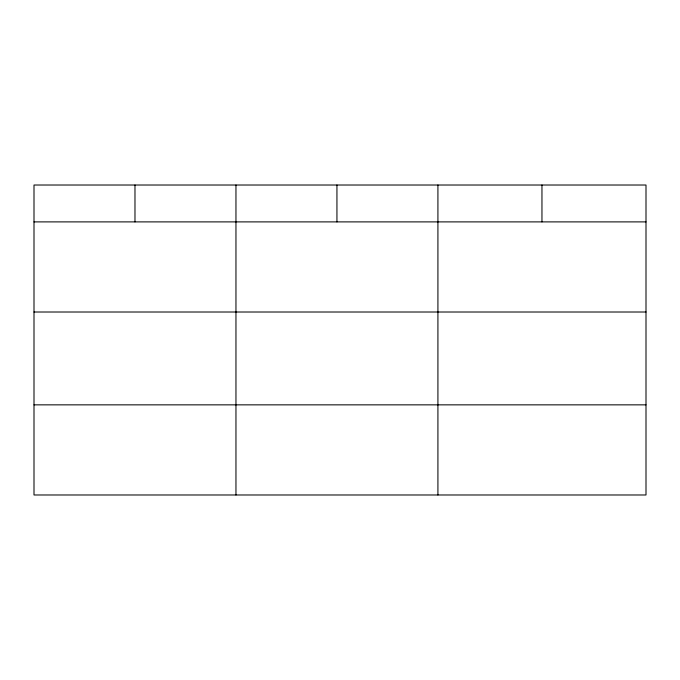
<?xml version="1.0" encoding="UTF-8"?>
<svg xmlns="http://www.w3.org/2000/svg" width="680" height="680" viewBox="0 0 680 680"><rect width="100%" height="100%" fill="white"/><g stroke="black" fill="none" stroke-linecap="round" stroke-linejoin="round"><path stroke-width="1.02" d="M646 312.01L646 185.019L34 185.019L34 494.981L646 494.981L646 312.01L34 312.01M34 221.893L646 221.893M34 404.855L646 404.855M541.96 185.019L541.96 221.893M437.92 185.019L437.92 494.981M336.94 185.019L336.94 221.893M235.96 185.019L235.96 494.981M134.98 185.019L134.98 221.893"/></g></svg>
